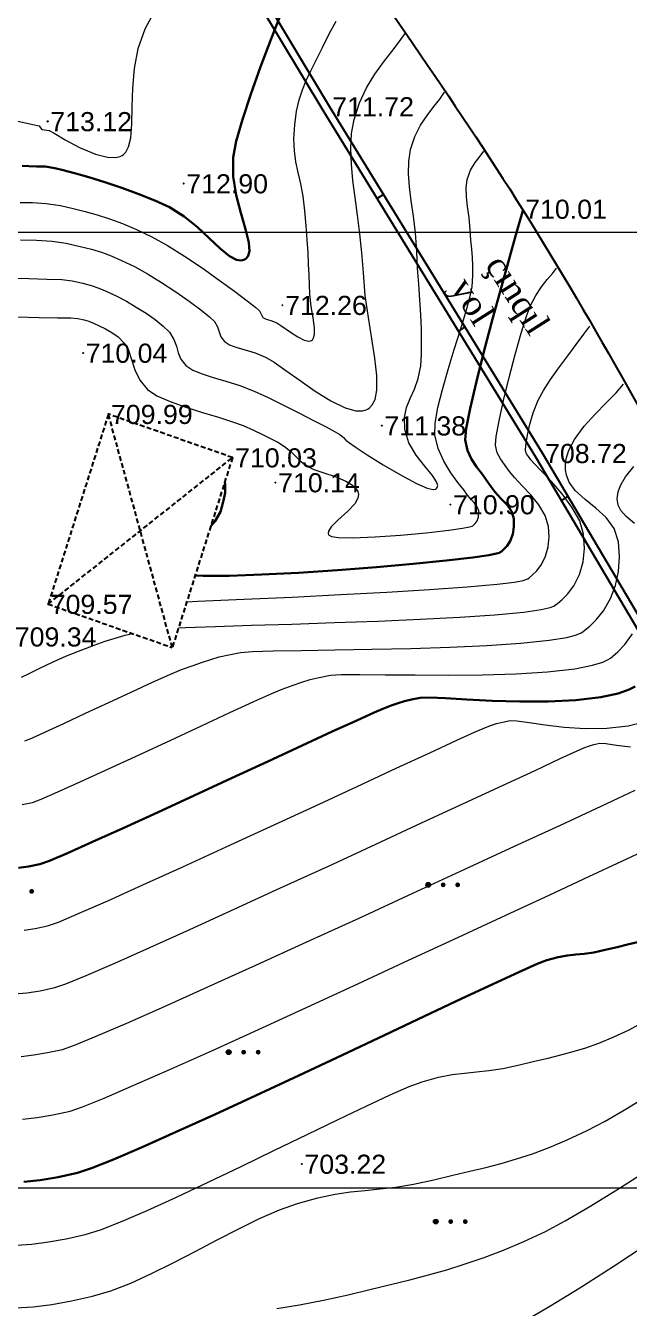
# Model space of a CAD drawing. Header units: feet. Extents: x 3381 to 1374491, y 675186 to 8751562.
# Drawn here: x 686619.3 to 686650.9, y 4376239.9 to 4376307 of the extents above; entities that cross this region are included whole.
import ezdxf

# ---------------------------------------------------------------- set-up
doc = ezdxf.new("R2010")
doc.units = ezdxf.units.FT
doc.header["$MEASUREMENT"] = 0
doc.header["$PDMODE"] = 34
doc.header["$PDSIZE"] = 0.01
doc.linetypes.add('DASHED2', pattern=[0.375, 0.25, -0.125])
doc.layers.get('0').update_dxf_attribs({"linetype": 'CONTINUOUS'})
for name, color, linetype in [('0_Point_Height', 2, 'CONTINUOUS'), ('0_Point_Point', 7, 'CONTINUOUS'), ('col bitkisi', 7, 'CONTINUOUS'), ('Yazilar', 7, 'CONTINUOUS')]:
    doc.layers.add(name, color=color, linetype=linetype)
for name, color, linetype, lineweight in [('ANA HORIZONTAL', 24, 'CONTINUOUS', 30), ('HORIZANTAL', 24, 'CONTINUOUS', 13), ('km setka', 170, 'CONTINUOUS', 15)]:
    doc.layers.add(name, color=color, linetype=linetype, lineweight=lineweight)
doc.styles.get("Standard").update_dxf_attribs({"font": 'arial.ttf', "height": 2.5})

msp = doc.modelspace()

# ---------------------------------------------------------------- hatches: boundary and pattern name
at = {"layer": 'col bitkisi', "ltscale": 1.5}
h = msp.add_hatch(color=256, dxfattribs=at)
edge = h.paths.add_edge_path()
edge.add_arc((686640.36, 4376262.022), 0.125, 0, 360)
h = msp.add_hatch(color=256, dxfattribs=at)
edge = h.paths.add_edge_path()
edge.add_arc((686641.142, 4376262.022), 0.125, 0, 360)
h = msp.add_hatch(color=256, dxfattribs=at)
edge = h.paths.add_edge_path()
edge.add_arc((686641.901, 4376262.022), 0.125, 0, 360)
h = msp.add_hatch(color=256, dxfattribs=at)
edge = h.paths.add_edge_path()
edge.add_arc((686619.625, 4376261.68), 0.125, 0, 360)
h = msp.add_hatch(color=256, dxfattribs=at)
edge = h.paths.add_edge_path()
edge.add_arc((686629.928, 4376253.269), 0.125, 0, 360)
h = msp.add_hatch(color=256, dxfattribs=at)
edge = h.paths.add_edge_path()
edge.add_arc((686630.71, 4376253.269), 0.125, 0, 360)
h = msp.add_hatch(color=256, dxfattribs=at)
edge = h.paths.add_edge_path()
edge.add_arc((686631.469, 4376253.269), 0.125, 0, 360)
h = msp.add_hatch(color=256, dxfattribs=at)
edge = h.paths.add_edge_path()
edge.add_arc((686640.755, 4376244.41), 0.125, 0, 360)
h = msp.add_hatch(color=256, dxfattribs=at)
edge = h.paths.add_edge_path()
edge.add_arc((686641.537, 4376244.41), 0.125, 0, 360)
h = msp.add_hatch(color=256, dxfattribs=at)
edge = h.paths.add_edge_path()
edge.add_arc((686642.296, 4376244.41), 0.125, 0, 360)

# ---------------------------------------------------------------- linework, layer by layer
at = {"linetype": 'Continuous'}
for p, q in [((686638.026, 4376298.137, 712.257), (686637.693, 4376297.915, 712.257)), ((686642.276, 4376291.209, 711.378), (686641.943, 4376290.988, 711.378)), ((686647.665, 4376282.346), (686647.331, 4376282.124))]:
    msp.add_line(p, q, dxfattribs=at)
at = {"linetype": 'DASHED2'}
for p, q in [((686623.637, 4376286.641, 709.991), (686620.488, 4376276.708, 709.572)), ((686630.127, 4376284.368, 710.032), (686623.637, 4376286.641, 709.991)), ((686626.978, 4376274.435, 709.613), (686623.637, 4376286.641, 709.991)), ((686620.488, 4376276.708, 709.572), (686630.127, 4376284.368, 710.032)), ((686630.127, 4376284.368, 710.032), (686626.978, 4376274.435, 709.613)), ((686620.488, 4376276.708, 709.572), (686626.978, 4376274.435, 709.613))]:
    msp.add_line(p, q, dxfattribs=at)
at = {"linetype": 'Continuous', "elevation": 697.485}
for points in [[(686688.36, 4376219.565), (686677.033, 4376233.247), (686668.165, 4376247.628), (686656.356, 4376267.654), (686646.334, 4376284.596), (686635.207, 4376302.732), (686622.862, 4376323.279)], [(686688.052, 4376219.31), (686676.707, 4376233.014), (686667.822, 4376247.422), (686656.011, 4376267.451), (686645.991, 4376284.39), (686634.865, 4376302.525), (686622.519, 4376323.073)]]:
    msp.add_lwpolyline(points, dxfattribs=at)
at = {"linetype": 'Continuous'}
for points, knots in [([(686613.86, 4376350.079), (686615.681, 4376346.609), (686621.987, 4376334.591), (686631.884, 4376316.609), (686645.879, 4376297.345), (686656.65, 4376277.147), (686667.613, 4376259.262), (686676.741, 4376241.858), (686690.156, 4376223.337), (686706.755, 4376209.048), (686718.29, 4376194.211), (686726.22, 4376183.729), (686737.538, 4376171.81), (686745.787, 4376161.118), (686750.231, 4376155.358)], [0, 0, 0, 0, 11.75951, 40.72321, 61.46233, 83.054979, 109.290717, 124.392744, 141.962718, 177.533008, 189.558821, 198.276488, 216.955448, 238.768866, 238.768866, 238.768866, 238.768866]), ([(686622.52, 4376323.079), (686614.958, 4376322.799), (686614.429, 4376322.748), (686612.851, 4376322.59), (686611.814, 4376322.475), (686609.013, 4376322.087), (686607.305, 4376321.756), (686604.888, 4376320.988), (686604.08, 4376320.669), (686602.831, 4376320.047), (686602.362, 4376319.779), (686601.213, 4376319.021), (686600.543, 4376318.475), (686599.232, 4376317.251), (686598.595, 4376316.575), (686597.331, 4376315.14), (686596.705, 4376314.38), (686594.558, 4376311.759), (686593.079, 4376309.934), (686590.152, 4376306.308), (686588.702, 4376304.508), (686584.315, 4376299.085), (686581.339, 4376295.443), (686577.62, 4376291.07), (686577.135, 4376290.508), (686576.194, 4376289.398), (686575.738, 4376288.848), (686574.75, 4376287.56), (686574.253, 4376286.824), (686573.566, 4376285.505), (686573.339, 4376284.919), (686573.151, 4376284.079), (686573.112, 4376283.819), (686573.076, 4376283.29), (686573.078, 4376283.014), (686573.162, 4376281.905), (686573.392, 4376281.002), (686573.944, 4376279.576), (686574.188, 4376279.047), (686574.726, 4376278.027), (686575.02, 4376277.532), (686576.104, 4376275.852), (686576.996, 4376274.706), (686578.514, 4376272.715), (686579.127, 4376271.899), (686580.297, 4376270.163), (686580.852, 4376269.245), (686581.599, 4376267.691), (686581.845, 4376267.096), (686582.255, 4376265.861), (686582.417, 4376265.23), (686582.774, 4376263.316), (686582.843, 4376262.011), (686582.672, 4376259.61), (686582.471, 4376258.515), (686581.869, 4376256.404), (686581.468, 4376255.385), (686580.514, 4376253.446), (686579.963, 4376252.525), (686578.582, 4376250.51), (686577.719, 4376249.445), (686575.934, 4376247.439), (686575.013, 4376246.494), (686573.347, 4376244.787), (686572.598, 4376244.021), (686571.421, 4376242.746), (686570.976, 4376242.242), (686570.104, 4376241.207), (686569.678, 4376240.678), (686568.424, 4376239.062), (686567.619, 4376237.945), (686566.092, 4376235.736), (686565.365, 4376234.649), (686563.944, 4376232.46), (686563.249, 4376231.355), (686561.22, 4376228.012), (686559.94, 4376225.744), (686557.563, 4376221.128), (686556.466, 4376218.781), (686554.812, 4376214.778), (686554.196, 4376213.144), (686553.073, 4376209.836), (686552.565, 4376208.159), (686551.567, 4376204.577), (686551.087, 4376202.667), (686550.316, 4376199.414), (686550.01, 4376198.074), (686549.419, 4376195.401), (686549.135, 4376194.066), (686548.72, 4376191.94), (686548.571, 4376191.145), (686548.338, 4376189.757), (686548.249, 4376189.16), (686548.112, 4376187.966), (686548.062, 4376187.366), (686547.967, 4376185.557), (686547.976, 4376184.342), (686548.166, 4376181.209), (686548.446, 4376179.3), (686549.236, 4376175.493), (686549.743, 4376173.594), (686550.489, 4376171.053), (686550.683, 4376170.412), (686551.076, 4376169.134), (686551.274, 4376168.505), (686551.668, 4376167.343), (686551.863, 4376166.807), (686552.215, 4376165.933), (686552.363, 4376165.588), (686552.645, 4376164.981), (686552.776, 4376164.715), (686553.056, 4376164.171), (686553.203, 4376163.896), (686553.654, 4376163.055), (686553.969, 4376162.476), (686554.494, 4376161.404), (686554.711, 4376160.924), (686555.031, 4376160.081), (686555.148, 4376159.728), (686555.345, 4376159.009), (686555.423, 4376158.652), (686555.618, 4376157.594), (686555.695, 4376156.905), (686555.773, 4376156.163), (686555.781, 4376156.082), (686557.516, 4376151.77)], [0, 0, 0, 0, 1.519576, 1.519576, 4.558728, 4.558728, 9.930594, 9.930594, 12.837598, 12.837598, 14.698947, 14.698947, 17.596272, 17.596272, 20.493598, 20.493598, 23.430765, 23.430765, 30.540606, 30.540606, 37.650448, 37.650448, 51.870131, 51.870131, 53.943342, 53.943342, 56.016553, 56.016553, 58.839775, 58.839775, 61.186701, 61.186701, 62.257023, 62.257023, 63.327345, 63.327345, 66.426341, 66.426341, 68.26825, 68.26825, 70.110159, 70.110159, 74.62153, 74.62153, 77.595, 77.595, 80.568471, 80.568471, 82.304355, 82.304355, 84.04024, 84.04024, 87.512009, 87.512009, 90.504027, 90.504027, 93.496045, 93.496045, 96.488063, 96.488063, 100.372173, 100.372173, 104.256283, 104.256283, 107.517701, 107.517701, 109.618427, 109.618427, 111.719153, 111.719153, 115.920605, 115.920605, 119.858792, 119.858792, 123.796978, 123.796978, 131.673352, 131.673352, 139.553481, 139.553481, 144.894421, 144.894421, 150.235361, 150.235361, 156.190392, 156.190392, 160.321983, 160.321983, 164.453574, 164.453574, 166.899961, 166.899961, 168.797126, 168.797126, 170.694291, 170.694291, 174.488621, 174.488621, 180.488906, 180.488906, 186.48919, 186.48919, 188.508696, 188.508696, 190.528201, 190.528201, 192.322947, 192.322947, 193.52533, 193.52533, 194.478712, 194.478712, 195.432094, 195.432094, 197.338858, 197.338858, 198.784376, 198.784376, 199.759029, 199.759029, 200.733681, 200.733681, 202.682985, 202.682985, 202.923933, 202.923933, 202.923933, 202.923933])]:
    msp.add_open_spline(points, degree=3, knots=knots, dxfattribs=at)
at = {"layer": '0_Point_Point'}
for p in [(686635.207, 4376302.732, 711.716), (686620.465, 4376301.954, 713.12), (686627.575, 4376298.703, 712.901), (686645.293, 4376297.372, 710.009), (686632.744, 4376292.343, 712.257), (686622.314, 4376289.842, 710.042), (686623.637, 4376286.641, 709.991), (686637.935, 4376286.04, 711.378), (686630.127, 4376284.368, 710.032), (686646.334, 4376284.596, 708.721), (686632.376, 4376283.067, 710.137), (686641.524, 4376281.916, 710.904), (686620.488, 4376276.708, 709.572), (686633.753, 4376247.422, 703.224)]:
    msp.add_point(p, dxfattribs=at)
at = {"layer": 'ANA HORIZONTAL', "color": 16, "lineweight": 30}
for points, elevation in [([(686619.129, 4376299.632), (686619.476, 4376299.603), (686619.882, 4376299.602), (686620.339, 4376299.587), (686620.837, 4376299.515), (686621.265, 4376299.41), (686621.873, 4376299.246), (686622.617, 4376299.03), (686623.453, 4376298.771), (686624.337, 4376298.477), (686625.225, 4376298.155), (686626.073, 4376297.813), (686626.837, 4376297.46), (686627.607, 4376296.985), (686628.301, 4376296.419), (686628.925, 4376295.835), (686629.482, 4376295.304), (686629.977, 4376294.897), (686630.33, 4376294.709), (686630.571, 4376294.673), (686630.721, 4376294.707), (686630.793, 4376294.743), (686630.858, 4376294.791), (686630.953, 4376294.915), (686631.017, 4376295.167), (686630.984, 4376295.615), (686630.808, 4376296.324), (686630.559, 4376297.163), (686630.314, 4376298.092), (686630.154, 4376299.073), (686630.157, 4376300.067), (686630.325, 4376300.922), (686630.646, 4376302.051), (686631.082, 4376303.375), (686631.595, 4376304.811), (686632.148, 4376306.279), (686632.703, 4376307.699)], 712.5), ([(686628.174, 4376278.21), (686628.591, 4376278.187), (686629.966, 4376278.191), (686631.666, 4376278.247), (686633.585, 4376278.347), (686635.615, 4376278.48), (686637.649, 4376278.636), (686639.579, 4376278.806), (686641.3, 4376278.978), (686642.702, 4376279.144), (686643.524, 4376279.265), (686643.928, 4376279.345), (686644.085, 4376279.392), (686644.126, 4376279.414), (686644.194, 4376279.465), (686644.318, 4376279.572), (686644.48, 4376279.747), (686644.648, 4376280.004), (686644.786, 4376280.361), (686644.845, 4376280.754), (686644.829, 4376281.18), (686644.709, 4376281.573), (686644.481, 4376281.902), (686644.182, 4376282.22), (686643.848, 4376282.577), (686643.516, 4376283.026), (686643.197, 4376283.487), (686642.893, 4376283.887), (686642.626, 4376284.283), (686642.418, 4376284.732), (686642.291, 4376285.291), (686642.343, 4376285.884), (686642.553, 4376286.944), (686642.882, 4376288.347), (686643.292, 4376289.969), (686643.745, 4376291.683), (686644.202, 4376293.366), (686644.624, 4376294.892), (686644.974, 4376296.137), (686645.212, 4376296.975), (686645.3, 4376297.283), (686645.324, 4376297.318)], 710), ([(686629.727, 4376283.108), (686629.752, 4376282.966), (686629.739, 4376282.524), (686629.645, 4376282.051), (686629.493, 4376281.525), (686629.199, 4376281.018), (686628.99, 4376280.782)], 710), ([(686618.935, 4376262.905), (686619.466, 4376262.978), (686620.059, 4376263.101), (686620.553, 4376263.282), (686621.496, 4376263.682), (686622.807, 4376264.263), (686624.402, 4376264.984), (686626.199, 4376265.807), (686628.117, 4376266.69), (686630.072, 4376267.594), (686631.982, 4376268.479), (686633.766, 4376269.306), (686635.34, 4376270.034), (686636.622, 4376270.624), (686637.53, 4376271.037), (686637.981, 4376271.231), (686638.426, 4376271.395), (686638.782, 4376271.521), (686639.113, 4376271.622), (686639.479, 4376271.71), (686639.943, 4376271.797), (686640.419, 4376271.812), (686641.259, 4376271.778), (686642.382, 4376271.718), (686643.706, 4376271.655), (686645.151, 4376271.613), (686646.634, 4376271.613), (686648.075, 4376271.678), (686649.391, 4376271.831), (686650.299, 4376272.033), (686650.869, 4376272.237), (686651.186, 4376272.402)], 707.5), ([(686619.21, 4376246.481), (686620.077, 4376246.578), (686621.012, 4376246.738), (686622.027, 4376246.958), (686622.754, 4376247.196), (686623.901, 4376247.655), (686625.402, 4376248.3), (686627.189, 4376249.097), (686629.195, 4376250.012), (686631.353, 4376251.011), (686633.597, 4376252.058), (686635.859, 4376253.12), (686638.072, 4376254.163), (686640.168, 4376255.152), (686642.081, 4376256.052), (686643.744, 4376256.83), (686645.09, 4376257.452), (686646.051, 4376257.882), (686646.56, 4376258.086), (686647.147, 4376258.242), (686647.637, 4376258.329), (686648.078, 4376258.378), (686648.522, 4376258.421), (686649.018, 4376258.49), (686649.617, 4376258.615), (686650.236, 4376258.763), (686650.785, 4376258.894), (686651.302, 4376259.031)], 705)]:
    msp.add_lwpolyline(points, dxfattribs=dict(at, elevation=elevation))
at = {"layer": 'col bitkisi', "lineweight": 13, "ltscale": 1.5}
for centre in [(686640.36, 4376262.022), (686629.928, 4376253.269), (686640.755, 4376244.41)]:
    msp.add_circle(centre, 0.125, dxfattribs=at)
at = {"layer": 'HORIZANTAL', "color": 16, "linetype": 'Continuous', "lineweight": 20}
for points, elevation in [([(686618.841, 4376301.976), (686619.691, 4376301.792), (686620.026, 4376301.713), (686620.089, 4376301.617), (686620.152, 4376301.524), (686620.302, 4376301.505), (686620.537, 4376301.482), (686620.808, 4376301.331), (686621.378, 4376300.995), (686622.133, 4376300.591), (686622.958, 4376300.241), (686623.592, 4376300.078), (686624.013, 4376300.065), (686624.254, 4376300.122), (686624.361, 4376300.173), (686624.433, 4376300.223), (686624.555, 4376300.352), (686624.692, 4376300.616), (686624.804, 4376301.086), (686624.865, 4376301.832), (686624.886, 4376302.715), (686624.915, 4376303.694), (686625.003, 4376304.727), (686625.199, 4376305.772), (686625.553, 4376306.788), (686626.037, 4376307.665)], 713), ([(686619.033, 4376297.705), (686619.677, 4376297.703), (686620.382, 4376297.665), (686621.138, 4376297.547), (686621.788, 4376297.4), (686622.418, 4376297.246), (686623.047, 4376297.072), (686623.692, 4376296.865), (686624.373, 4376296.611), (686625.109, 4376296.298), (686625.917, 4376295.911), (686626.724, 4376295.464), (686627.616, 4376294.905), (686628.537, 4376294.286), (686629.428, 4376293.656), (686630.231, 4376293.067), (686630.888, 4376292.57), (686631.341, 4376292.215), (686631.534, 4376292.053), (686631.619, 4376291.868), (686631.711, 4376291.697), (686631.884, 4376291.607), (686632.138, 4376291.531), (686632.441, 4376291.422), (686632.715, 4376291.249), (686633.107, 4376290.966), (686633.544, 4376290.678), (686633.877, 4376290.513), (686634.093, 4376290.463), (686634.211, 4376290.477), (686634.261, 4376290.5), (686634.304, 4376290.534), (686634.368, 4376290.625), (686634.418, 4376290.814), (686634.415, 4376291.15), (686634.342, 4376291.675), (686634.244, 4376292.279), (686634.178, 4376292.918), (686634.157, 4376293.396), (686634.134, 4376293.914), (686634.108, 4376294.477), (686634.075, 4376295.09), (686634.033, 4376295.757), (686633.98, 4376296.485), (686633.914, 4376297.279), (686633.818, 4376298.038), (686633.695, 4376298.689), (686633.564, 4376299.273), (686633.446, 4376299.831), (686633.362, 4376300.405), (686633.332, 4376301.036), (686633.378, 4376301.767), (686633.482, 4376302.484), (686633.616, 4376303.079), (686633.784, 4376303.598), (686633.987, 4376304.087), (686634.228, 4376304.59), (686634.51, 4376305.154), (686634.835, 4376305.825), (686635.19, 4376306.535), (686635.551, 4376307.187)], 712), ([(686619.046, 4376295.75), (686619.884, 4376295.736), (686620.695, 4376295.691), (686621.438, 4376295.58), (686622.161, 4376295.416), (686622.752, 4376295.269), (686623.27, 4376295.114), (686623.777, 4376294.927), (686624.332, 4376294.684), (686624.997, 4376294.361), (686625.677, 4376293.988), (686626.415, 4376293.533), (686627.159, 4376293.038), (686627.86, 4376292.545), (686628.464, 4376292.094), (686628.921, 4376291.728), (686629.179, 4376291.489), (686629.35, 4376291.21), (686629.429, 4376290.943), (686629.515, 4376290.686), (686629.701, 4376290.438), (686629.974, 4376290.269), (686630.346, 4376290.132), (686630.796, 4376289.998), (686631.306, 4376289.84), (686631.853, 4376289.63), (686632.305, 4376289.366), (686632.924, 4376288.93), (686633.658, 4376288.398), (686634.455, 4376287.845), (686635.261, 4376287.345), (686636.025, 4376286.973), (686636.57, 4376286.819), (686636.923, 4376286.812), (686637.124, 4376286.867), (686637.214, 4376286.915), (686637.296, 4376286.975), (686637.433, 4376287.121), (686637.58, 4376287.404), (686637.68, 4376287.892), (686637.679, 4376288.656), (686637.577, 4376289.565), (686637.415, 4376290.587), (686637.232, 4376291.694), (686637.07, 4376292.853), (686636.97, 4376294.037), (686636.896, 4376295.073), (686636.787, 4376296.074), (686636.66, 4376297.04), (686636.533, 4376297.969), (686636.421, 4376298.862), (686636.343, 4376299.718), (686636.316, 4376300.535), (686636.357, 4376301.314), (686636.483, 4376302.054), (686636.765, 4376302.931), (686637.138, 4376303.717), (686637.568, 4376304.418), (686638.019, 4376305.045), (686638.458, 4376305.605), (686638.848, 4376306.106), (686639.155, 4376306.557)], 711.5), ([(686618.459, 4376293.754), (686619.484, 4376293.728), (686620.422, 4376293.709), (686621.197, 4376293.677), (686621.738, 4376293.612), (686622.297, 4376293.485), (686622.741, 4376293.369), (686623.14, 4376293.236), (686623.563, 4376293.059), (686624.077, 4376292.811), (686624.579, 4376292.546), (686625.099, 4376292.245), (686625.609, 4376291.922), (686626.084, 4376291.586), (686626.498, 4376291.249), (686626.825, 4376290.924), (686627.068, 4376290.552), (686627.195, 4376290.192), (686627.287, 4376289.845), (686627.425, 4376289.508), (686627.692, 4376289.18), (686628.056, 4376288.941), (686628.539, 4376288.744), (686629.122, 4376288.562), (686629.783, 4376288.369), (686630.504, 4376288.136), (686631.265, 4376287.838), (686631.988, 4376287.506), (686632.788, 4376287.119), (686633.601, 4376286.711), (686634.366, 4376286.317), (686635.02, 4376285.972), (686635.499, 4376285.712), (686635.742, 4376285.571), (686635.926, 4376285.422), (686636.059, 4376285.285), (686636.241, 4376285.135), (686636.548, 4376284.929), (686637.177, 4376284.516), (686638.004, 4376283.994), (686638.905, 4376283.46), (686639.753, 4376283.01), (686640.311, 4376282.776), (686640.617, 4376282.707), (686640.753, 4376282.723), (686640.797, 4376282.752), (686640.831, 4376282.797), (686640.856, 4376282.903), (686640.801, 4376283.099), (686640.59, 4376283.425), (686640.186, 4376283.923), (686639.733, 4376284.502), (686639.344, 4376285.146), (686639.13, 4376285.835), (686639.119, 4376286.468), (686639.232, 4376286.993), (686639.422, 4376287.468), (686639.639, 4376287.95), (686639.837, 4376288.498), (686639.966, 4376289.169), (686640.008, 4376289.761), (686640.017, 4376290.406), (686640.001, 4376291.099), (686639.966, 4376291.838), (686639.917, 4376292.617), (686639.863, 4376293.433), (686639.808, 4376294.28), (686639.761, 4376295.155), (686639.689, 4376296.121), (686639.587, 4376296.996), (686639.477, 4376297.794), (686639.383, 4376298.529), (686639.33, 4376299.214), (686639.34, 4376299.861), (686639.437, 4376300.484), (686639.662, 4376301.158), (686639.965, 4376301.75), (686640.308, 4376302.27), (686640.655, 4376302.725), (686640.969, 4376303.124), (686641.214, 4376303.477)], 711), ([(686618.889, 4376291.729), (686620.014, 4376291.7), (686620.97, 4376291.685), (686621.673, 4376291.671), (686622.039, 4376291.645), (686622.363, 4376291.57), (686622.614, 4376291.498), (686622.857, 4376291.404), (686623.157, 4376291.262), (686623.495, 4376291.095), (686623.819, 4376290.917), (686624.141, 4376290.686), (686624.47, 4376290.359), (686624.689, 4376289.98), (686624.851, 4376289.495), (686625.025, 4376288.957), (686625.279, 4376288.415), (686625.682, 4376287.922), (686626.17, 4376287.604), (686626.865, 4376287.296), (686627.689, 4376287.003), (686628.561, 4376286.729), (686629.402, 4376286.475), (686630.134, 4376286.246), (686630.677, 4376286.046), (686631.226, 4376285.802), (686631.702, 4376285.582), (686632.12, 4376285.375), (686632.495, 4376285.168), (686632.842, 4376284.95), (686633.181, 4376284.685), (686633.422, 4376284.445), (686633.663, 4376284.203), (686634.002, 4376283.937), (686634.384, 4376283.752), (686634.911, 4376283.569), (686635.496, 4376283.372), (686636.048, 4376283.143), (686636.408, 4376282.925), (686636.601, 4376282.737), (686636.681, 4376282.597), (686636.705, 4376282.523), (686636.717, 4376282.43), (686636.684, 4376282.242), (686636.519, 4376281.952), (686636.157, 4376281.563), (686635.63, 4376281.096), (686635.283, 4376280.755), (686635.138, 4376280.529), (686635.122, 4376280.397), (686635.143, 4376280.337), (686635.176, 4376280.303), (686635.312, 4376280.248), (686635.674, 4376280.197), (686636.399, 4376280.178), (686637.58, 4376280.221), (686638.919, 4376280.316), (686640.257, 4376280.442), (686641.437, 4376280.579), (686642.16, 4376280.681), (686642.52, 4376280.747), (686642.655, 4376280.783), (686642.687, 4376280.798), (686642.736, 4376280.836), (686642.822, 4376280.92), (686642.92, 4376281.062), (686642.994, 4376281.278), (686643.001, 4376281.587), (686642.926, 4376281.801), (686642.781, 4376281.98), (686642.6, 4376282.169), (686642.414, 4376282.412), (686642.218, 4376282.676), (686641.908, 4376283.072), (686641.542, 4376283.579), (686641.181, 4376284.177), (686640.884, 4376284.845), (686640.71, 4376285.563), (686640.724, 4376286.173), (686640.865, 4376286.984), (686641.101, 4376287.936), (686641.399, 4376288.971), (686641.726, 4376290.029), (686642.048, 4376291.05), (686642.332, 4376291.977), (686642.545, 4376292.749), (686642.654, 4376293.308), (686642.698, 4376293.897), (686642.701, 4376294.393), (686642.675, 4376294.838), (686642.634, 4376295.272), (686642.588, 4376295.737), (686642.552, 4376296.274), (686642.497, 4376296.931), (686642.422, 4376297.505), (686642.358, 4376298.015), (686642.337, 4376298.479), (686642.392, 4376298.914), (686642.574, 4376299.4), (686642.823, 4376299.799), (686643.076, 4376300.126), (686643.272, 4376300.397)], 710.5), ([(686627.738, 4376276.833), (686628.311, 4376276.857), (686630.727, 4376276.962), (686633.244, 4376277.077), (686635.766, 4376277.201), (686638.196, 4376277.332), (686640.436, 4376277.467), (686642.391, 4376277.607), (686643.962, 4376277.748), (686644.877, 4376277.861), (686645.333, 4376277.946), (686645.514, 4376278.002), (686645.566, 4376278.03), (686645.653, 4376278.096), (686645.818, 4376278.233), (686646.037, 4376278.454), (686646.278, 4376278.775), (686646.499, 4376279.216), (686646.634, 4376279.698), (686646.686, 4376280.218), (686646.657, 4376280.773), (686646.484, 4376281.341), (686646.149, 4376281.893), (686645.723, 4376282.414), (686645.279, 4376282.888), (686644.886, 4376283.302), (686644.617, 4376283.64), (686644.357, 4376284.014), (686644.137, 4376284.31), (686643.97, 4376284.615), (686643.871, 4376285.02), (686643.909, 4376285.479), (686644.063, 4376286.299), (686644.302, 4376287.363), (686644.595, 4376288.557), (686644.913, 4376289.765), (686645.224, 4376290.872), (686645.498, 4376291.763), (686645.704, 4376292.323), (686645.983, 4376292.85), (686646.285, 4376293.298), (686646.584, 4376293.679), (686646.854, 4376294.004), (686647.072, 4376294.284)], 709.5), ([(686627.302, 4376275.457), (686627.678, 4376275.476), (686629.244, 4376275.536), (686631.124, 4376275.597), (686633.226, 4376275.663), (686635.458, 4376275.736), (686637.729, 4376275.818), (686639.946, 4376275.912), (686642.018, 4376276.02), (686643.851, 4376276.145), (686645.355, 4376276.289), (686646.259, 4376276.42), (686646.731, 4376276.528), (686646.937, 4376276.605), (686647.005, 4376276.646), (686647.124, 4376276.735), (686647.347, 4376276.922), (686647.644, 4376277.221), (686647.971, 4376277.657), (686648.271, 4376278.254), (686648.454, 4376278.908), (686648.525, 4376279.613), (686648.485, 4376280.365), (686648.28, 4376281.058), (686647.878, 4376281.777), (686647.36, 4376282.48), (686646.804, 4376283.123), (686646.292, 4376283.662), (686645.904, 4376284.053), (686645.719, 4376284.254), (686645.598, 4376284.425), (686645.505, 4376284.564), (686645.452, 4376284.748), (686645.462, 4376285.006), (686645.53, 4376285.46), (686645.658, 4376286.046), (686645.85, 4376286.702), (686646.108, 4376287.364), (686646.381, 4376287.871), (686646.754, 4376288.452), (686647.191, 4376289.072), (686647.653, 4376289.696), (686648.104, 4376290.29), (686648.505, 4376290.819), (686648.819, 4376291.25)], 709), ([(686619.271, 4376269.559), (686619.635, 4376269.7), (686620.346, 4376270.017), (686621.313, 4376270.464), (686622.448, 4376270.994), (686623.66, 4376271.561), (686624.858, 4376272.12), (686625.952, 4376272.623), (686626.853, 4376273.024), (686627.469, 4376273.277), (686628.064, 4376273.497), (686628.551, 4376273.673), (686628.988, 4376273.816), (686629.43, 4376273.939), (686629.933, 4376274.052), (686630.553, 4376274.167), (686631.169, 4376274.218), (686632.257, 4376274.255), (686633.722, 4376274.284), (686635.471, 4376274.311), (686637.411, 4376274.344), (686639.447, 4376274.388), (686641.486, 4376274.451), (686643.434, 4376274.538), (686645.198, 4376274.656), (686646.683, 4376274.811), (686647.608, 4376274.967), (686648.117, 4376275.105), (686648.357, 4376275.207), (686648.445, 4376275.261), (686648.574, 4376275.358), (686648.818, 4376275.56), (686649.149, 4376275.885), (686649.525, 4376276.354), (686649.895, 4376276.992), (686650.155, 4376277.68), (686650.309, 4376278.409), (686650.361, 4376279.171), (686650.313, 4376279.958), (686650.089, 4376280.668), (686649.666, 4376281.24), (686649.127, 4376281.728), (686648.56, 4376282.182), (686648.048, 4376282.655), (686647.736, 4376283.082), (686647.588, 4376283.449), (686647.539, 4376283.721), (686647.533, 4376283.867), (686647.538, 4376284.016), (686647.58, 4376284.312), (686647.718, 4376284.751), (686648.013, 4376285.321), (686648.511, 4376286.005), (686649.087, 4376286.647), (686649.669, 4376287.236), (686650.186, 4376287.762), (686650.567, 4376288.216)], 708.5), ([(686651.138, 4376280.913), (686650.705, 4376281.279), (686650.43, 4376281.605), (686650.295, 4376281.887), (686650.251, 4376282.101), (686650.245, 4376282.216), (686650.25, 4376282.335), (686650.289, 4376282.57), (686650.414, 4376282.917), (686650.677, 4376283.366), (686651.105, 4376283.897)], 708), ([(686619.087, 4376272.876), (686619.491, 4376273.075), (686620.048, 4376273.351), (686620.716, 4376273.669), (686621.451, 4376273.997), (686622.213, 4376274.3), (686622.897, 4376274.553), (686623.468, 4376274.759), (686623.988, 4376274.93), (686624.518, 4376275.078), (686624.897, 4376275.164)], 709), ([(686619.132, 4376266.223), (686619.665, 4376266.33), (686620.117, 4376266.499), (686620.994, 4376266.879), (686622.203, 4376267.424), (686623.652, 4376268.088), (686625.248, 4376268.826), (686626.899, 4376269.592), (686628.511, 4376270.341), (686629.993, 4376271.028), (686631.251, 4376271.606), (686632.192, 4376272.03), (686632.725, 4376272.254), (686633.297, 4376272.466), (686633.756, 4376272.628), (686634.181, 4376272.757), (686634.652, 4376272.87), (686635.248, 4376272.982), (686635.805, 4376273.017), (686636.79, 4376273.023), (686638.113, 4376273.013), (686639.683, 4376273), (686641.407, 4376272.995), (686643.195, 4376273.013), (686644.955, 4376273.065), (686646.595, 4376273.165), (686648.024, 4376273.325), (686648.954, 4376273.505), (686649.497, 4376273.675), (686649.773, 4376273.806), (686649.884, 4376273.877), (686650.021, 4376273.981), (686650.28, 4376274.207), (686650.633, 4376274.586), (686651.04, 4376275.152)], 708), ([(686619.241, 4376259.646), (686619.818, 4376259.737), (686620.453, 4376259.873), (686621.022, 4376260.078), (686622.102, 4376260.532), (686623.606, 4376261.193), (686625.446, 4376262.02), (686627.536, 4376262.97), (686629.789, 4376264.002), (686632.117, 4376265.074), (686634.435, 4376266.145), (686636.654, 4376267.173), (686638.688, 4376268.116), (686640.45, 4376268.933), (686641.854, 4376269.582), (686642.812, 4376270.02), (686643.237, 4376270.208), (686643.622, 4376270.35), (686643.927, 4376270.453), (686644.236, 4376270.534), (686644.638, 4376270.612), (686645.002, 4376270.599), (686645.634, 4376270.513), (686646.477, 4376270.392), (686647.473, 4376270.275), (686648.566, 4376270.202), (686649.699, 4376270.209), (686650.814, 4376270.337), (686651.655, 4376270.552)], 707), ([(686618.733, 4376256.315), (686619.376, 4376256.37), (686620.076, 4376256.48), (686620.846, 4376256.644), (686621.419, 4376256.846), (686622.483, 4376257.287), (686623.967, 4376257.931), (686625.797, 4376258.745), (686627.902, 4376259.694), (686630.208, 4376260.744), (686632.645, 4376261.86), (686635.14, 4376263.007), (686637.619, 4376264.151), (686640.012, 4376265.258), (686642.245, 4376266.294), (686644.247, 4376267.222), (686645.945, 4376268.01), (686647.267, 4376268.623), (686648.14, 4376269.026), (686648.493, 4376269.185), (686648.787, 4376269.293), (686649.027, 4376269.365), (686649.332, 4376269.427), (686649.644, 4376269.408), (686650.205, 4376269.327), (686650.942, 4376269.234)], 706.5), ([(686619.071, 4376253.048), (686619.739, 4376253.123), (686620.459, 4376253.246), (686621.24, 4376253.415), (686621.86, 4376253.632), (686623.002, 4376254.101), (686624.594, 4376254.789), (686626.564, 4376255.66), (686628.839, 4376256.682), (686631.347, 4376257.819), (686634.018, 4376259.037), (686636.777, 4376260.302), (686639.554, 4376261.581), (686642.276, 4376262.838), (686644.872, 4376264.039), (686647.269, 4376265.15), (686649.395, 4376266.138), (686651.178, 4376266.967)], 706), ([(686619.141, 4376249.764), (686619.908, 4376249.851), (686620.736, 4376249.992), (686621.634, 4376250.186), (686622.284, 4376250.408), (686623.421, 4376250.869), (686624.976, 4376251.537), (686626.883, 4376252.379), (686629.073, 4376253.364), (686631.481, 4376254.458), (686634.038, 4376255.629), (686636.679, 4376256.845), (686639.334, 4376258.074), (686641.938, 4376259.282), (686644.423, 4376260.437), (686646.722, 4376261.508), (686648.767, 4376262.461), (686650.492, 4376263.264), (686651.83, 4376263.884)], 705.5), ([(686645.373, 4376239.194), (686646.723, 4376239.982), (686648.292, 4376240.951), (686650.029, 4376242.061), (686651.882, 4376243.276), (686653.798, 4376244.558), (686655.726, 4376245.868), (686657.615, 4376247.168), (686659.412, 4376248.421), (686661.065, 4376249.589), (686662.523, 4376250.633), (686663.733, 4376251.516), (686664.645, 4376252.199), (686665.206, 4376252.646), (686665.937, 4376253.314), (686666.638, 4376254.026), (686667.281, 4376254.728), (686667.836, 4376255.37), (686668.274, 4376255.899), (686668.567, 4376256.264), (686668.686, 4376256.415), (686668.771, 4376256.52), (686668.837, 4376256.603)], 703), ([(686618.821, 4376243.169), (686619.634, 4376243.23), (686620.499, 4376243.344), (686621.426, 4376243.511), (686622.421, 4376243.729), (686623.224, 4376243.98), (686624.323, 4376244.413), (686625.665, 4376244.994), (686627.191, 4376245.69), (686628.847, 4376246.469), (686630.576, 4376247.297), (686632.324, 4376248.142), (686634.032, 4376248.971), (686635.647, 4376249.751), (686637.112, 4376250.449), (686638.371, 4376251.033), (686639.368, 4376251.469), (686640.047, 4376251.724), (686640.897, 4376251.955), (686641.618, 4376252.096), (686642.264, 4376252.18), (686642.886, 4376252.239), (686643.537, 4376252.308), (686644.27, 4376252.419), (686645.137, 4376252.605), (686645.924, 4376252.793), (686646.635, 4376252.961), (686647.299, 4376253.123), (686647.942, 4376253.298), (686648.594, 4376253.501), (686649.28, 4376253.749), (686650.029, 4376254.059), (686650.868, 4376254.447), (686651.692, 4376254.888)], 704.5), ([(686618.805, 4376239.893), (686619.713, 4376239.957), (686620.681, 4376240.079), (686621.713, 4376240.261), (686622.815, 4376240.5), (686623.771, 4376240.785), (686624.804, 4376241.191), (686625.895, 4376241.69), (686627.024, 4376242.252), (686628.173, 4376242.849), (686629.321, 4376243.453), (686630.451, 4376244.035), (686631.542, 4376244.566), (686632.576, 4376245.018), (686633.534, 4376245.363), (686634.586, 4376245.653), (686635.493, 4376245.843), (686636.305, 4376245.962), (686637.071, 4376246.043), (686637.839, 4376246.115), (686638.66, 4376246.211), (686639.583, 4376246.36), (686640.657, 4376246.594), (686641.641, 4376246.831), (686642.539, 4376247.042), (686643.377, 4376247.244), (686644.183, 4376247.453), (686644.984, 4376247.685), (686645.807, 4376247.957), (686646.678, 4376248.284), (686647.626, 4376248.684), (686648.677, 4376249.172), (686649.618, 4376249.669), (686650.744, 4376250.329), (686652.009, 4376251.116)], 704), ([(686632.445, 4376239.864), (686633.636, 4376240.056), (686634.884, 4376240.293), (686636.177, 4376240.584), (686637.316, 4376240.861), (686638.385, 4376241.119), (686639.4, 4376241.369), (686640.38, 4376241.623), (686641.341, 4376241.894), (686642.301, 4376242.192), (686643.278, 4376242.53), (686644.289, 4376242.919), (686645.352, 4376243.371), (686646.485, 4376243.898), (686647.519, 4376244.444), (686648.783, 4376245.182), (686650.228, 4376246.077), (686651.802, 4376247.089)], 703.5)]:
    msp.add_lwpolyline(points, dxfattribs=dict(at, elevation=elevation))
at = {"layer": 'km setka', "flags": 128}
for points in [[(686413.5, 4376296.167), (686890.66, 4376296.167)], [(686413.5, 4376246.167), (686890.66, 4376246.167)], [(686413.5, 4376246.167), (686674.63, 4376246.167)]]:
    msp.add_lwpolyline(points, dxfattribs=at)

# ---------------------------------------------------------------- texts
at = {"layer": '0_Point_Height', "color": 0}
for s, p in [('711.72', (686635.343, 4376302.218, 711.716)), ('713.12', (686620.601, 4376301.44, 713.12)), ('712.90', (686627.711, 4376298.189, 712.901)), ('710.01', (686645.429, 4376296.858, 710.009)), ('712.26', (686632.88, 4376291.829, 712.257)), ('710.04', (686622.45, 4376289.328, 710.042)), ('709.99', (686623.773, 4376286.127, 709.991)), ('711.38', (686638.071, 4376285.526, 711.378)), ('710.03', (686630.263, 4376283.854, 710.032)), ('708.72', (686646.47, 4376284.082, 708.721)), ('710.14', (686632.512, 4376282.553, 710.137)), ('710.90', (686641.66, 4376281.402, 710.904)), ('709.57', (686620.624, 4376276.194, 709.572)), ('709.34', (686618.744, 4376274.488, 709.343)), ('703.22', (686633.889, 4376246.908, 703.224))]:
    msp.add_text(s, height=1, dxfattribs=at).set_placement(p)
at = {"layer": 'Yazilar', "insert": (686644.393, 4376295.132), "char_height": 1.3, "width": 0.10588, "attachment_point": 1, "rotation": 302.4345}
msp.add_mtext('{\\fTimes New Roman|b0|i0|c238|p18;çınqıl yol}', dxfattribs=at)

doc.saveas('drawing.dxf')
